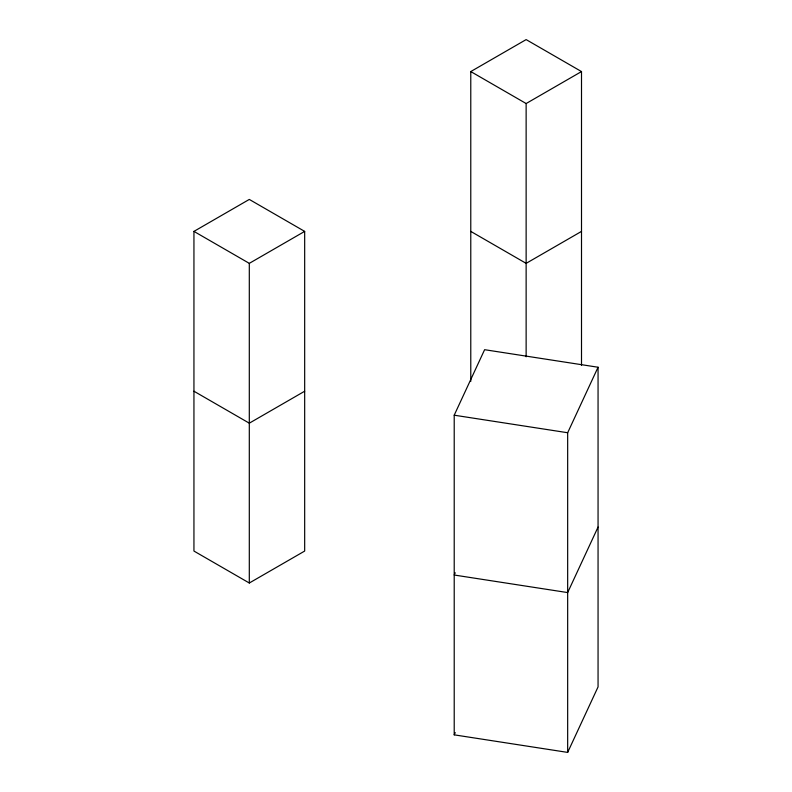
<?xml version="1.0" encoding="UTF-8"?>
<svg xmlns="http://www.w3.org/2000/svg" width="792" height="792" viewBox="0 0 792 792"><rect width="100%" height="100%" fill="white"/><g stroke="black" fill="none" stroke-linecap="round" stroke-linejoin="round"><path stroke-width="1.19" d="M454.212 415.196L484.615 349.698L598.059 367.24L598.059 686.902L567.666 752.4L454.212 734.847L454.212 415.196L567.666 432.739L598.059 367.24M455.242 572.804L454.212 575.022L567.666 592.574L598.059 527.076M454.212 734.847L455.242 732.63M193.941 231.393L249.302 199.426L304.673 231.393L304.673 551.054L249.302 583.011L193.941 551.054L193.941 231.393L249.302 263.36L304.673 231.393M470.775 381.388L470.775 71.567L526.136 39.6L581.506 71.567L581.506 365.409M470.775 71.567L526.136 103.534L581.506 71.567M304.673 391.218L249.302 423.185L193.941 391.218M581.506 231.393L526.136 263.36L470.775 231.393M567.666 432.739L567.666 752.4M526.136 103.534L526.136 356.796M249.302 263.36L249.302 583.011"/></g></svg>
